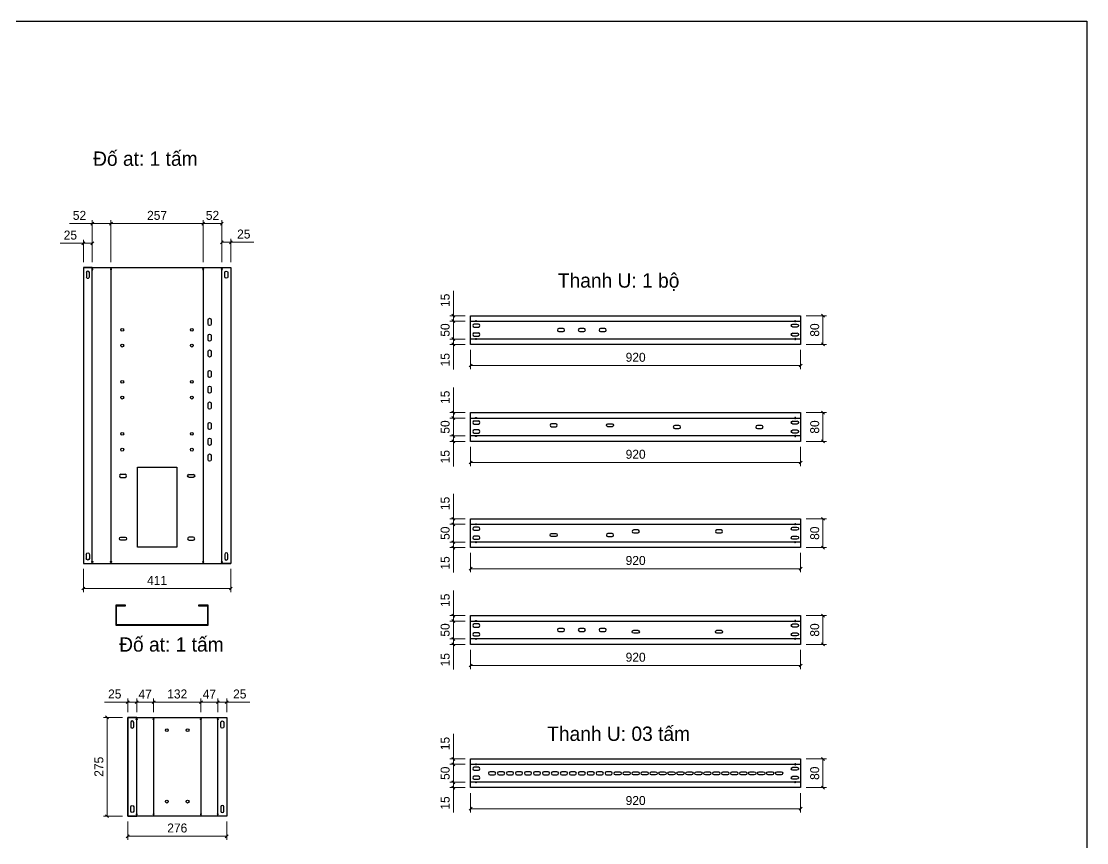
# Model space of a CAD drawing. Header units: millimetres. Extents: x 0 to 5940, y 0 to 4200.
# Drawn here: x 2970 to 5940, y 1912 to 4200 of the extents above; entities that cross this region are included whole.
import ezdxf
from ezdxf.enums import TextEntityAlignment as Align

# ---------------------------------------------------------------- set-up
doc = ezdxf.new("R2010")
doc.units = ezdxf.units.MM
doc.layers.add('CNC', color=7, linetype='Continuous')
doc.layers.add('DIM', color=253, linetype='Continuous')
doc.styles.add('Tahoma (Input Text)', font='tahoma.ttf')
doc.dimstyles.new('Dim-25', dxfattribs={"dimtxt": 25, "dimasz": 8, "dimexe": 10, "dimexo": 15, "dimgap": 10, "dimtad": 1, "dimdec": 0, "dimtxsty": 'Standard', "dimblk": 'OBLIQUE', "dimcen": 10, "dimclrd": 5, "dimclre": 5, "dimclrt": 3, "dimazin": 3, "dimtfac": 1, "dimtdec": 0, "dimtmove": 0, "dimatfit": 3, "dimldrblk": 'OBLIQUE', "dimlwd": 9, "dimlwe": 9})

# ---------------------------------------------------------------- blocks, each defined once
blk = doc.blocks.new('khungtenAsean2')
at = {"color": 7}
blk.add_lwpolyline([(0, 0), (2970, 0), (2970, -2100), (0, -2100)], close=True, dxfattribs=at)
at = {"color": 1, "style": 'Tahoma (Input Text)', "flags": 8}
for tag, p in [('#01', (137.1, -2021.3)), ('#03', (506.6, -2019.3)), ('#05', (1106.6, -2021.3)), ('#07', (1834.7, -2021.3)), ('#09', (2146.7, -2021.3)), ('#02', (98.5, -2081.3)), ('#04', (486.1, -2081.3)), ('#06', (1065.3, -2081.3)), ('#08', (1817.4, -2081.3)), ('#10', (2146.7, -2081.3))]:
    blk.add_attdef(tag, p, '', height=25, dxfattribs=at)
blk.add_attdef('#11', text='', height=25, dxfattribs=at).set_placement((2915, -2067.3), align=Align.CENTER)
blk = doc.blocks.new('*D23')
at = {"color": 0, "linetype": 'ByBlock', "lineweight": -2}
for p, q in [((4226.6, 3245), (4218.6, 3237)), ((5138.6, 3237), (5146.6, 3245))]:
    blk.add_line(p, q, dxfattribs=at)
at = {"layer": 'Defpoints', "color": 0, "transparency": 16777216}
for p in [(4222.6, 3299.9), (5142.6, 3299.9), (4222.6, 3241)]:
    blk.add_point(p, dxfattribs=at)
at = {"layer": 'DIM', "color": 5, "lineweight": 9, "transparency": 16777216}
for p, q in [((4222.6, 3284.9), (4222.6, 3231)), ((5142.6, 3284.9), (5142.6, 3231)), ((5142.6, 3241), (4222.6, 3241))]:
    blk.add_line(p, q, dxfattribs=at)
at = {"layer": 'DIM', "color": 3, "transparency": 16777216, "insert": (4682.6, 3263.8), "char_height": 25, "attachment_point": 5}
blk.add_mtext('920', dxfattribs=at)
blk = doc.blocks.new('_Oblique')
at = {"color": 0, "linetype": 'ByBlock', "lineweight": -2}
blk.add_line((-0.5, -0.5), (0.5, 0.5), dxfattribs=at)
blk = doc.blocks.new('*D24')
at = {"color": 0, "linetype": 'ByBlock', "lineweight": -2}
for p, q in [((5208.7, 3375.9), (5200.7, 3383.9)), ((5200.7, 3303.9), (5208.7, 3295.9))]:
    blk.add_line(p, q, dxfattribs=at)
at = {"layer": 'Defpoints', "color": 0, "transparency": 16777216}
for p in [(5142.6, 3379.9), (5142.6, 3299.9), (5204.7, 3299.9)]:
    blk.add_point(p, dxfattribs=at)
at = {"layer": 'DIM', "color": 5, "lineweight": 9, "transparency": 16777216}
for p, q in [((5157.6, 3379.9), (5214.7, 3379.9)), ((5204.7, 3379.9), (5204.7, 3299.9)), ((5157.6, 3299.9), (5214.7, 3299.9))]:
    blk.add_line(p, q, dxfattribs=at)
at = {"layer": 'DIM', "color": 3, "transparency": 16777216, "insert": (5181.9, 3339.9), "char_height": 25, "attachment_point": 5, "rotation": 90}
blk.add_mtext('80', dxfattribs=at)
blk = doc.blocks.new('*D25')
at = {"color": 0, "linetype": 'ByBlock', "lineweight": -2}
for p, q in [((4178.4, 3360.9), (4170.4, 3368.9)), ((4170.4, 3318.9), (4178.4, 3310.9))]:
    blk.add_line(p, q, dxfattribs=at)
at = {"layer": 'Defpoints', "color": 0, "transparency": 16777216}
for p in [(4222.6, 3364.9), (4174.4, 3314.9), (4222.6, 3314.9)]:
    blk.add_point(p, dxfattribs=at)
at = {"layer": 'DIM', "color": 5, "lineweight": 9, "transparency": 16777216}
for p, q in [((4207.6, 3364.9), (4164.4, 3364.9)), ((4174.4, 3364.9), (4174.4, 3314.9)), ((4207.6, 3314.9), (4164.4, 3314.9))]:
    blk.add_line(p, q, dxfattribs=at)
at = {"layer": 'DIM', "color": 3, "transparency": 16777216, "insert": (4151.6, 3339.9), "char_height": 25, "attachment_point": 5, "rotation": 90}
blk.add_mtext('50', dxfattribs=at)
blk = doc.blocks.new('*D26')
at = {"color": 0, "linetype": 'ByBlock', "lineweight": -2}
for p, q in [((4170.4, 3383.9), (4178.4, 3375.9)), ((4178.4, 3360.9), (4170.4, 3368.9))]:
    blk.add_line(p, q, dxfattribs=at)
at = {"layer": 'Defpoints', "color": 0, "transparency": 16777216}
for p in [(4174.4, 3379.9), (4222.6, 3379.9), (4222.6, 3364.9)]:
    blk.add_point(p, dxfattribs=at)
at = {"layer": 'DIM', "color": 5, "lineweight": 9, "transparency": 16777216}
for p, q in [((4174.4, 3379.9), (4174.4, 3449.5)), ((4207.6, 3379.9), (4164.4, 3379.9)), ((4207.6, 3364.9), (4164.4, 3364.9)), ((4174.4, 3364.9), (4174.4, 3379.9)), ((4174.4, 3364.9), (4174.4, 3356.9))]:
    blk.add_line(p, q, dxfattribs=at)
at = {"layer": 'DIM', "color": 3, "transparency": 16777216, "insert": (4151.6, 3422.7), "char_height": 25, "attachment_point": 5, "rotation": 90}
blk.add_mtext('15', dxfattribs=at)
blk = doc.blocks.new('*D27')
at = {"color": 0, "linetype": 'ByBlock', "lineweight": -2}
for p, q in [((4170.4, 3318.9), (4178.4, 3310.9)), ((4178.4, 3295.9), (4170.4, 3303.9))]:
    blk.add_line(p, q, dxfattribs=at)
at = {"layer": 'Defpoints', "color": 0, "transparency": 16777216}
for p in [(4174.4, 3299.9), (4222.6, 3314.9), (4222.6, 3299.9)]:
    blk.add_point(p, dxfattribs=at)
at = {"layer": 'DIM', "color": 5, "lineweight": 9, "transparency": 16777216}
for p, q in [((4207.6, 3314.9), (4164.4, 3314.9)), ((4207.6, 3299.9), (4164.4, 3299.9)), ((4174.4, 3314.9), (4174.4, 3322.9)), ((4174.4, 3314.9), (4174.4, 3299.9)), ((4174.4, 3299.9), (4174.4, 3230.2))]:
    blk.add_line(p, q, dxfattribs=at)
at = {"layer": 'DIM', "color": 3, "transparency": 16777216, "insert": (4151.6, 3257.1), "char_height": 25, "attachment_point": 5, "rotation": 90}
blk.add_mtext('15', dxfattribs=at)
blk = doc.blocks.new('ovan8.5x20')
at = {"layer": 'CNC', "color": 2, "lineweight": -3}
for p, q in [((5.7, 4.2), (-5.8, 4.2)), ((-5.8, -4.2), (5.7, -4.2))]:
    blk.add_line(p, q, dxfattribs=at)
for centre, start, end in [((-5.8, 0), 90, 270), ((5.7, 0), 270, 90)]:
    blk.add_arc(centre, 4.25, start, end, dxfattribs=at)
blk = doc.blocks.new('f3daunguoc')
at = {"layer": 'CNC', "color": 2, "lineweight": -3}
blk.add_circle((0, 0), 1.5, dxfattribs=at)
blk = doc.blocks.new('*D28')
at = {"color": 0, "linetype": 'ByBlock', "lineweight": -2}
for p, q in [((4226.6, 2974.8), (4218.6, 2966.8)), ((5138.6, 2966.8), (5146.6, 2974.8))]:
    blk.add_line(p, q, dxfattribs=at)
at = {"layer": 'Defpoints', "color": 0, "transparency": 16777216}
for p in [(4222.6, 3029.7), (5142.6, 3029.7), (4222.6, 2970.8)]:
    blk.add_point(p, dxfattribs=at)
at = {"layer": 'DIM', "color": 5, "lineweight": 9, "transparency": 16777216}
for p, q in [((4222.6, 3014.7), (4222.6, 2960.8)), ((5142.6, 3014.7), (5142.6, 2960.8)), ((5142.6, 2970.8), (4222.6, 2970.8))]:
    blk.add_line(p, q, dxfattribs=at)
at = {"layer": 'DIM', "color": 3, "transparency": 16777216, "insert": (4682.6, 2993.6), "char_height": 25, "attachment_point": 5}
blk.add_mtext('920', dxfattribs=at)
blk = doc.blocks.new('*D29')
at = {"color": 0, "linetype": 'ByBlock', "lineweight": -2}
for p, q in [((5208.7, 3105.7), (5200.7, 3113.7)), ((5200.7, 3033.7), (5208.7, 3025.7))]:
    blk.add_line(p, q, dxfattribs=at)
at = {"layer": 'Defpoints', "color": 0, "transparency": 16777216}
for p in [(5142.6, 3109.7), (5142.6, 3029.7), (5204.7, 3029.7)]:
    blk.add_point(p, dxfattribs=at)
at = {"layer": 'DIM', "color": 5, "lineweight": 9, "transparency": 16777216}
for p, q in [((5157.6, 3109.7), (5214.7, 3109.7)), ((5204.7, 3109.7), (5204.7, 3029.7)), ((5157.6, 3029.7), (5214.7, 3029.7))]:
    blk.add_line(p, q, dxfattribs=at)
at = {"layer": 'DIM', "color": 3, "transparency": 16777216, "insert": (5181.9, 3069.7), "char_height": 25, "attachment_point": 5, "rotation": 90}
blk.add_mtext('80', dxfattribs=at)
blk = doc.blocks.new('*D30')
at = {"color": 0, "linetype": 'ByBlock', "lineweight": -2}
for p, q in [((4178.4, 3090.7), (4170.4, 3098.7)), ((4170.4, 3048.7), (4178.4, 3040.7))]:
    blk.add_line(p, q, dxfattribs=at)
at = {"layer": 'Defpoints', "color": 0, "transparency": 16777216}
for p in [(4222.6, 3094.7), (4174.4, 3044.7), (4222.6, 3044.7)]:
    blk.add_point(p, dxfattribs=at)
at = {"layer": 'DIM', "color": 5, "lineweight": 9, "transparency": 16777216}
for p, q in [((4207.6, 3094.7), (4164.4, 3094.7)), ((4174.4, 3094.7), (4174.4, 3044.7)), ((4207.6, 3044.7), (4164.4, 3044.7))]:
    blk.add_line(p, q, dxfattribs=at)
at = {"layer": 'DIM', "color": 3, "transparency": 16777216, "insert": (4151.6, 3069.7), "char_height": 25, "attachment_point": 5, "rotation": 90}
blk.add_mtext('50', dxfattribs=at)
blk = doc.blocks.new('*D31')
at = {"color": 0, "linetype": 'ByBlock', "lineweight": -2}
for p, q in [((4170.4, 3113.7), (4178.4, 3105.7)), ((4178.4, 3090.7), (4170.4, 3098.7))]:
    blk.add_line(p, q, dxfattribs=at)
at = {"layer": 'Defpoints', "color": 0, "transparency": 16777216}
for p in [(4174.4, 3109.7), (4222.6, 3109.7), (4222.6, 3094.7)]:
    blk.add_point(p, dxfattribs=at)
at = {"layer": 'DIM', "color": 5, "lineweight": 9, "transparency": 16777216}
for p, q in [((4174.4, 3109.7), (4174.4, 3179.4)), ((4207.6, 3109.7), (4164.4, 3109.7)), ((4207.6, 3094.7), (4164.4, 3094.7)), ((4174.4, 3094.7), (4174.4, 3109.7)), ((4174.4, 3094.7), (4174.4, 3086.7))]:
    blk.add_line(p, q, dxfattribs=at)
at = {"layer": 'DIM', "color": 3, "transparency": 16777216, "insert": (4151.6, 3152.5), "char_height": 25, "attachment_point": 5, "rotation": 90}
blk.add_mtext('15', dxfattribs=at)
blk = doc.blocks.new('*D32')
at = {"color": 0, "linetype": 'ByBlock', "lineweight": -2}
for p, q in [((4170.4, 3048.7), (4178.4, 3040.7)), ((4178.4, 3025.7), (4170.4, 3033.7))]:
    blk.add_line(p, q, dxfattribs=at)
at = {"layer": 'Defpoints', "color": 0, "transparency": 16777216}
for p in [(4174.4, 3029.7), (4222.6, 3044.7), (4222.6, 3029.7)]:
    blk.add_point(p, dxfattribs=at)
at = {"layer": 'DIM', "color": 5, "lineweight": 9, "transparency": 16777216}
for p, q in [((4207.6, 3044.7), (4164.4, 3044.7)), ((4207.6, 3029.7), (4164.4, 3029.7)), ((4174.4, 3044.7), (4174.4, 3052.7)), ((4174.4, 3044.7), (4174.4, 3029.7)), ((4174.4, 3029.7), (4174.4, 2960.1))]:
    blk.add_line(p, q, dxfattribs=at)
at = {"layer": 'DIM', "color": 3, "transparency": 16777216, "insert": (4151.6, 2986.9), "char_height": 25, "attachment_point": 5, "rotation": 90}
blk.add_mtext('15', dxfattribs=at)
blk = doc.blocks.new('*D33')
at = {"color": 0, "linetype": 'ByBlock', "lineweight": -2}
for p, q in [((4226.6, 2679), (4218.6, 2671)), ((5138.6, 2671), (5146.6, 2679))]:
    blk.add_line(p, q, dxfattribs=at)
at = {"layer": 'Defpoints', "color": 0, "transparency": 16777216}
for p in [(4222.6, 2733.8), (5142.6, 2733.8), (4222.6, 2675)]:
    blk.add_point(p, dxfattribs=at)
at = {"layer": 'DIM', "color": 5, "lineweight": 9, "transparency": 16777216}
for p, q in [((4222.6, 2718.8), (4222.6, 2665)), ((5142.6, 2718.8), (5142.6, 2665)), ((5142.6, 2675), (4222.6, 2675))]:
    blk.add_line(p, q, dxfattribs=at)
at = {"layer": 'DIM', "color": 3, "transparency": 16777216, "insert": (4682.6, 2697.7), "char_height": 25, "attachment_point": 5}
blk.add_mtext('920', dxfattribs=at)
blk = doc.blocks.new('*D34')
at = {"color": 0, "linetype": 'ByBlock', "lineweight": -2}
for p, q in [((5208.7, 2809.8), (5200.7, 2817.8)), ((5200.7, 2737.8), (5208.7, 2729.8))]:
    blk.add_line(p, q, dxfattribs=at)
at = {"layer": 'Defpoints', "color": 0, "transparency": 16777216}
for p in [(5142.6, 2813.8), (5142.6, 2733.8), (5204.7, 2733.8)]:
    blk.add_point(p, dxfattribs=at)
at = {"layer": 'DIM', "color": 5, "lineweight": 9, "transparency": 16777216}
for p, q in [((5157.6, 2813.8), (5214.7, 2813.8)), ((5204.7, 2813.8), (5204.7, 2733.8)), ((5157.6, 2733.8), (5214.7, 2733.8))]:
    blk.add_line(p, q, dxfattribs=at)
at = {"layer": 'DIM', "color": 3, "transparency": 16777216, "insert": (5181.9, 2773.8), "char_height": 25, "attachment_point": 5, "rotation": 90}
blk.add_mtext('80', dxfattribs=at)
blk = doc.blocks.new('*D35')
at = {"color": 0, "linetype": 'ByBlock', "lineweight": -2}
for p, q in [((4178.4, 2794.8), (4170.4, 2802.8)), ((4170.4, 2752.8), (4178.4, 2744.8))]:
    blk.add_line(p, q, dxfattribs=at)
at = {"layer": 'Defpoints', "color": 0, "transparency": 16777216}
for p in [(4222.6, 2798.8), (4174.4, 2748.8), (4222.6, 2748.8)]:
    blk.add_point(p, dxfattribs=at)
at = {"layer": 'DIM', "color": 5, "lineweight": 9, "transparency": 16777216}
for p, q in [((4207.6, 2798.8), (4164.4, 2798.8)), ((4174.4, 2798.8), (4174.4, 2748.8)), ((4207.6, 2748.8), (4164.4, 2748.8))]:
    blk.add_line(p, q, dxfattribs=at)
at = {"layer": 'DIM', "color": 3, "transparency": 16777216, "insert": (4151.6, 2773.8), "char_height": 25, "attachment_point": 5, "rotation": 90}
blk.add_mtext('50', dxfattribs=at)
blk = doc.blocks.new('*D36')
at = {"color": 0, "linetype": 'ByBlock', "lineweight": -2}
for p, q in [((4170.4, 2817.8), (4178.4, 2809.8)), ((4178.4, 2794.8), (4170.4, 2802.8))]:
    blk.add_line(p, q, dxfattribs=at)
at = {"layer": 'Defpoints', "color": 0, "transparency": 16777216}
for p in [(4174.4, 2813.8), (4222.6, 2813.8), (4222.6, 2798.8)]:
    blk.add_point(p, dxfattribs=at)
at = {"layer": 'DIM', "color": 5, "lineweight": 9, "transparency": 16777216}
for p, q in [((4174.4, 2813.8), (4174.4, 2883.5)), ((4207.6, 2813.8), (4164.4, 2813.8)), ((4207.6, 2798.8), (4164.4, 2798.8)), ((4174.4, 2798.8), (4174.4, 2813.8)), ((4174.4, 2798.8), (4174.4, 2790.8))]:
    blk.add_line(p, q, dxfattribs=at)
at = {"layer": 'DIM', "color": 3, "transparency": 16777216, "insert": (4151.6, 2856.7), "char_height": 25, "attachment_point": 5, "rotation": 90}
blk.add_mtext('15', dxfattribs=at)
blk = doc.blocks.new('*D37')
at = {"color": 0, "linetype": 'ByBlock', "lineweight": -2}
for p, q in [((4170.4, 2752.8), (4178.4, 2744.8)), ((4178.4, 2729.8), (4170.4, 2737.8))]:
    blk.add_line(p, q, dxfattribs=at)
at = {"layer": 'Defpoints', "color": 0, "transparency": 16777216}
for p in [(4174.4, 2733.8), (4222.6, 2748.8), (4222.6, 2733.8)]:
    blk.add_point(p, dxfattribs=at)
at = {"layer": 'DIM', "color": 5, "lineweight": 9, "transparency": 16777216}
for p, q in [((4207.6, 2748.8), (4164.4, 2748.8)), ((4207.6, 2733.8), (4164.4, 2733.8)), ((4174.4, 2748.8), (4174.4, 2756.8)), ((4174.4, 2748.8), (4174.4, 2733.8)), ((4174.4, 2733.8), (4174.4, 2664.2))]:
    blk.add_line(p, q, dxfattribs=at)
at = {"layer": 'DIM', "color": 3, "transparency": 16777216, "insert": (4151.6, 2691), "char_height": 25, "attachment_point": 5, "rotation": 90}
blk.add_mtext('15', dxfattribs=at)
blk = doc.blocks.new('*D38')
at = {"color": 0, "linetype": 'ByBlock', "lineweight": -2}
for p, q in [((4226.6, 2010.1), (4218.6, 2002.1)), ((5138.6, 2002.1), (5146.6, 2010.1))]:
    blk.add_line(p, q, dxfattribs=at)
at = {"layer": 'Defpoints', "color": 0, "transparency": 16777216}
for p in [(4222.6, 2065), (5142.6, 2065), (4222.6, 2006.1)]:
    blk.add_point(p, dxfattribs=at)
at = {"layer": 'DIM', "color": 5, "lineweight": 9, "transparency": 16777216}
for p, q in [((4222.6, 2050), (4222.6, 1996.1)), ((5142.6, 2050), (5142.6, 1996.1)), ((5142.6, 2006.1), (4222.6, 2006.1))]:
    blk.add_line(p, q, dxfattribs=at)
at = {"layer": 'DIM', "color": 3, "transparency": 16777216, "insert": (4682.6, 2028.9), "char_height": 25, "attachment_point": 5}
blk.add_mtext('920', dxfattribs=at)
blk = doc.blocks.new('*D39')
at = {"color": 0, "linetype": 'ByBlock', "lineweight": -2}
for p, q in [((5208.7, 2141), (5200.7, 2149)), ((5200.7, 2069), (5208.7, 2061))]:
    blk.add_line(p, q, dxfattribs=at)
at = {"layer": 'Defpoints', "color": 0, "transparency": 16777216}
for p in [(5142.6, 2145), (5142.6, 2065), (5204.7, 2065)]:
    blk.add_point(p, dxfattribs=at)
at = {"layer": 'DIM', "color": 5, "lineweight": 9, "transparency": 16777216}
for p, q in [((5157.6, 2145), (5214.7, 2145)), ((5204.7, 2145), (5204.7, 2065)), ((5157.6, 2065), (5214.7, 2065))]:
    blk.add_line(p, q, dxfattribs=at)
at = {"layer": 'DIM', "color": 3, "transparency": 16777216, "insert": (5181.9, 2105), "char_height": 25, "attachment_point": 5, "rotation": 90}
blk.add_mtext('80', dxfattribs=at)
blk = doc.blocks.new('*D40')
at = {"color": 0, "linetype": 'ByBlock', "lineweight": -2}
for p, q in [((4178.4, 2126), (4170.4, 2134)), ((4170.4, 2084), (4178.4, 2076))]:
    blk.add_line(p, q, dxfattribs=at)
at = {"layer": 'Defpoints', "color": 0, "transparency": 16777216}
for p in [(4222.6, 2130), (4174.4, 2080), (4222.6, 2080)]:
    blk.add_point(p, dxfattribs=at)
at = {"layer": 'DIM', "color": 5, "lineweight": 9, "transparency": 16777216}
for p, q in [((4207.6, 2130), (4164.4, 2130)), ((4174.4, 2130), (4174.4, 2080)), ((4207.6, 2080), (4164.4, 2080))]:
    blk.add_line(p, q, dxfattribs=at)
at = {"layer": 'DIM', "color": 3, "transparency": 16777216, "insert": (4151.6, 2105), "char_height": 25, "attachment_point": 5, "rotation": 90}
blk.add_mtext('50', dxfattribs=at)
blk = doc.blocks.new('*D41')
at = {"color": 0, "linetype": 'ByBlock', "lineweight": -2}
for p, q in [((4170.4, 2149), (4178.4, 2141)), ((4178.4, 2126), (4170.4, 2134))]:
    blk.add_line(p, q, dxfattribs=at)
at = {"layer": 'Defpoints', "color": 0, "transparency": 16777216}
for p in [(4174.4, 2145), (4222.6, 2145), (4222.6, 2130)]:
    blk.add_point(p, dxfattribs=at)
at = {"layer": 'DIM', "color": 5, "lineweight": 9, "transparency": 16777216}
for p, q in [((4174.4, 2145), (4174.4, 2214.6)), ((4207.6, 2145), (4164.4, 2145)), ((4174.4, 2130), (4174.4, 2145)), ((4207.6, 2130), (4164.4, 2130)), ((4174.4, 2130), (4174.4, 2122))]:
    blk.add_line(p, q, dxfattribs=at)
at = {"layer": 'DIM', "color": 3, "transparency": 16777216, "insert": (4151.6, 2187.8), "char_height": 25, "attachment_point": 5, "rotation": 90}
blk.add_mtext('15', dxfattribs=at)
blk = doc.blocks.new('*D42')
at = {"color": 0, "linetype": 'ByBlock', "lineweight": -2}
for p, q in [((4170.4, 2084), (4178.4, 2076)), ((4178.4, 2061), (4170.4, 2069))]:
    blk.add_line(p, q, dxfattribs=at)
at = {"layer": 'Defpoints', "color": 0, "transparency": 16777216}
for p in [(4222.6, 2080), (4174.4, 2065), (4222.6, 2065)]:
    blk.add_point(p, dxfattribs=at)
at = {"layer": 'DIM', "color": 5, "lineweight": 9, "transparency": 16777216}
for p, q in [((4207.6, 2080), (4164.4, 2080)), ((4174.4, 2080), (4174.4, 2088)), ((4174.4, 2080), (4174.4, 2065)), ((4207.6, 2065), (4164.4, 2065)), ((4174.4, 2065), (4174.4, 1995.4))]:
    blk.add_line(p, q, dxfattribs=at)
at = {"layer": 'DIM', "color": 3, "transparency": 16777216, "insert": (4151.6, 2022.2), "char_height": 25, "attachment_point": 5, "rotation": 90}
blk.add_mtext('15', dxfattribs=at)
blk = doc.blocks.new('*D48')
at = {"color": 0, "linetype": 'ByBlock', "lineweight": -2}
for p, q in [((4226.6, 2409.3), (4218.6, 2401.3)), ((5138.6, 2401.3), (5146.6, 2409.3))]:
    blk.add_line(p, q, dxfattribs=at)
at = {"layer": 'Defpoints', "color": 0, "transparency": 16777216}
for p in [(4222.6, 2464.2), (5142.6, 2464.2), (4222.6, 2405.3)]:
    blk.add_point(p, dxfattribs=at)
at = {"layer": 'DIM', "color": 5, "lineweight": 9, "transparency": 16777216}
for p, q in [((4222.6, 2449.2), (4222.6, 2395.3)), ((5142.6, 2449.2), (5142.6, 2395.3)), ((5142.6, 2405.3), (4222.6, 2405.3))]:
    blk.add_line(p, q, dxfattribs=at)
at = {"layer": 'DIM', "color": 3, "transparency": 16777216, "insert": (4682.6, 2428.1), "char_height": 25, "attachment_point": 5}
blk.add_mtext('920', dxfattribs=at)
blk = doc.blocks.new('*D49')
at = {"color": 0, "linetype": 'ByBlock', "lineweight": -2}
for p, q in [((5208.7, 2540.2), (5200.7, 2548.2)), ((5200.7, 2468.2), (5208.7, 2460.2))]:
    blk.add_line(p, q, dxfattribs=at)
at = {"layer": 'Defpoints', "color": 0, "transparency": 16777216}
for p in [(5142.6, 2544.2), (5142.6, 2464.2), (5204.7, 2464.2)]:
    blk.add_point(p, dxfattribs=at)
at = {"layer": 'DIM', "color": 5, "lineweight": 9, "transparency": 16777216}
for p, q in [((5157.6, 2544.2), (5214.7, 2544.2)), ((5204.7, 2544.2), (5204.7, 2464.2)), ((5157.6, 2464.2), (5214.7, 2464.2))]:
    blk.add_line(p, q, dxfattribs=at)
at = {"layer": 'DIM', "color": 3, "transparency": 16777216, "insert": (5181.9, 2504.2), "char_height": 25, "attachment_point": 5, "rotation": 90}
blk.add_mtext('80', dxfattribs=at)
blk = doc.blocks.new('*D50')
at = {"color": 0, "linetype": 'ByBlock', "lineweight": -2}
for p, q in [((4178.4, 2525.2), (4170.4, 2533.2)), ((4170.4, 2483.2), (4178.4, 2475.2))]:
    blk.add_line(p, q, dxfattribs=at)
at = {"layer": 'Defpoints', "color": 0, "transparency": 16777216}
for p in [(4222.6, 2529.2), (4174.4, 2479.2), (4222.6, 2479.2)]:
    blk.add_point(p, dxfattribs=at)
at = {"layer": 'DIM', "color": 5, "lineweight": 9, "transparency": 16777216}
for p, q in [((4207.6, 2529.2), (4164.4, 2529.2)), ((4174.4, 2529.2), (4174.4, 2479.2)), ((4207.6, 2479.2), (4164.4, 2479.2))]:
    blk.add_line(p, q, dxfattribs=at)
at = {"layer": 'DIM', "color": 3, "transparency": 16777216, "insert": (4151.6, 2504.2), "char_height": 25, "attachment_point": 5, "rotation": 90}
blk.add_mtext('50', dxfattribs=at)
blk = doc.blocks.new('*D51')
at = {"color": 0, "linetype": 'ByBlock', "lineweight": -2}
for p, q in [((4170.4, 2548.2), (4178.4, 2540.2)), ((4178.4, 2525.2), (4170.4, 2533.2))]:
    blk.add_line(p, q, dxfattribs=at)
at = {"layer": 'Defpoints', "color": 0, "transparency": 16777216}
for p in [(4174.4, 2544.2), (4222.6, 2544.2), (4222.6, 2529.2)]:
    blk.add_point(p, dxfattribs=at)
at = {"layer": 'DIM', "color": 5, "lineweight": 9, "transparency": 16777216}
for p, q in [((4174.4, 2544.2), (4174.4, 2613.8)), ((4207.6, 2544.2), (4164.4, 2544.2)), ((4207.6, 2529.2), (4164.4, 2529.2)), ((4174.4, 2529.2), (4174.4, 2544.2)), ((4174.4, 2529.2), (4174.4, 2521.2))]:
    blk.add_line(p, q, dxfattribs=at)
at = {"layer": 'DIM', "color": 3, "transparency": 16777216, "insert": (4151.6, 2587), "char_height": 25, "attachment_point": 5, "rotation": 90}
blk.add_mtext('15', dxfattribs=at)
blk = doc.blocks.new('*D52')
at = {"color": 0, "linetype": 'ByBlock', "lineweight": -2}
for p, q in [((4170.4, 2483.2), (4178.4, 2475.2)), ((4178.4, 2460.2), (4170.4, 2468.2))]:
    blk.add_line(p, q, dxfattribs=at)
at = {"layer": 'Defpoints', "color": 0, "transparency": 16777216}
for p in [(4222.6, 2479.2), (4174.4, 2464.2), (4222.6, 2464.2)]:
    blk.add_point(p, dxfattribs=at)
at = {"layer": 'DIM', "color": 5, "lineweight": 9, "transparency": 16777216}
for p, q in [((4207.6, 2479.2), (4164.4, 2479.2)), ((4174.4, 2479.2), (4174.4, 2487.2)), ((4174.4, 2479.2), (4174.4, 2464.2)), ((4207.6, 2464.2), (4164.4, 2464.2)), ((4174.4, 2464.2), (4174.4, 2394.5))]:
    blk.add_line(p, q, dxfattribs=at)
at = {"layer": 'DIM', "color": 3, "transparency": 16777216, "insert": (4151.6, 2421.4), "char_height": 25, "attachment_point": 5, "rotation": 90}
blk.add_mtext('15', dxfattribs=at)
blk = doc.blocks.new('*D53')
at = {"color": 0, "linetype": 'ByBlock', "lineweight": -2}
for p, q in [((3533, 3588.3), (3525, 3580.3)), ((3550, 3580.3), (3558, 3588.3))]:
    blk.add_line(p, q, dxfattribs=at)
at = {"layer": 'Defpoints', "color": 0, "transparency": 16777216}
for p in [(3554, 3584.3), (3529, 3514.1), (3554, 3514.1)]:
    blk.add_point(p, dxfattribs=at)
at = {"layer": 'DIM', "color": 5, "lineweight": 9, "transparency": 16777216}
for p, q in [((3529, 3529.1), (3529, 3594.3)), ((3554, 3529.1), (3554, 3594.3)), ((3529, 3584.3), (3554, 3584.3)), ((3554, 3584.3), (3618.4, 3584.3))]:
    blk.add_line(p, q, dxfattribs=at)
at = {"layer": 'DIM', "color": 3, "transparency": 16777216, "insert": (3590.2, 3607.1), "char_height": 25, "attachment_point": 5}
blk.add_mtext('25', dxfattribs=at)
blk = doc.blocks.new('*D54')
at = {"color": 0, "linetype": 'ByBlock', "lineweight": -2}
for p, q in [((3481, 3640.4), (3473, 3632.4)), ((3525, 3632.4), (3533, 3640.4))]:
    blk.add_line(p, q, dxfattribs=at)
at = {"layer": 'Defpoints', "color": 0, "transparency": 16777216}
for p in [(3477, 3636.4), (3477, 3514.1), (3529, 3514.1)]:
    blk.add_point(p, dxfattribs=at)
at = {"layer": 'DIM', "color": 5, "lineweight": 9, "transparency": 16777216}
for p, q in [((3477, 3529.1), (3477, 3646.4)), ((3529, 3636.4), (3477, 3636.4)), ((3529, 3529.1), (3529, 3646.4))]:
    blk.add_line(p, q, dxfattribs=at)
at = {"layer": 'DIM', "color": 3, "transparency": 16777216, "insert": (3503, 3659.2), "char_height": 25, "attachment_point": 5}
blk.add_mtext('52', dxfattribs=at)
blk = doc.blocks.new('*D55')
at = {"color": 0, "linetype": 'ByBlock', "lineweight": -2}
for p, q in [((3224, 3640.4), (3216, 3632.4)), ((3473, 3632.4), (3481, 3640.4))]:
    blk.add_line(p, q, dxfattribs=at)
at = {"layer": 'Defpoints', "color": 0, "transparency": 16777216}
for p in [(3220, 3636.4), (3220, 3514.1), (3477, 3514.1)]:
    blk.add_point(p, dxfattribs=at)
at = {"layer": 'DIM', "color": 5, "lineweight": 9, "transparency": 16777216}
for p, q in [((3220, 3529.1), (3220, 3646.4)), ((3477, 3636.4), (3220, 3636.4)), ((3477, 3529.1), (3477, 3646.4))]:
    blk.add_line(p, q, dxfattribs=at)
at = {"layer": 'DIM', "color": 3, "transparency": 16777216, "insert": (3348.5, 3659.2), "char_height": 25, "attachment_point": 5}
blk.add_mtext('257', dxfattribs=at)
blk = doc.blocks.new('*D56')
at = {"color": 0, "linetype": 'ByBlock', "lineweight": -2}
for p, q in [((3521.7, 2306.9), (3513.7, 2298.9)), ((3538.7, 2298.9), (3546.7, 2306.9))]:
    blk.add_line(p, q, dxfattribs=at)
at = {"layer": 'Defpoints', "color": 0, "transparency": 16777216}
for p in [(3542.7, 2302.9), (3517.7, 2260.6), (3542.7, 2260.6)]:
    blk.add_point(p, dxfattribs=at)
at = {"layer": 'DIM', "color": 5, "lineweight": 9, "transparency": 16777216}
for p, q in [((3517.7, 2275.6), (3517.7, 2312.9)), ((3517.7, 2302.9), (3542.7, 2302.9)), ((3542.7, 2275.6), (3542.7, 2312.9)), ((3542.7, 2302.9), (3607.2, 2302.9))]:
    blk.add_line(p, q, dxfattribs=at)
at = {"layer": 'DIM', "color": 3, "transparency": 16777216, "insert": (3579, 2325.7), "char_height": 25, "attachment_point": 5}
blk.add_mtext('25', dxfattribs=at)
blk = doc.blocks.new('*D57')
at = {"color": 0, "linetype": 'ByBlock', "lineweight": -2}
for p, q in [((3474.7, 2306.9), (3466.7, 2298.9)), ((3513.7, 2298.9), (3521.7, 2306.9))]:
    blk.add_line(p, q, dxfattribs=at)
at = {"layer": 'Defpoints', "color": 0, "transparency": 16777216}
for p in [(3470.7, 2302.9), (3470.7, 2260.6), (3517.7, 2260.6)]:
    blk.add_point(p, dxfattribs=at)
at = {"layer": 'DIM', "color": 5, "lineweight": 9, "transparency": 16777216}
for p, q in [((3470.7, 2275.6), (3470.7, 2312.9)), ((3517.7, 2302.9), (3470.7, 2302.9)), ((3517.7, 2275.6), (3517.7, 2312.9))]:
    blk.add_line(p, q, dxfattribs=at)
at = {"layer": 'DIM', "color": 3, "transparency": 16777216, "insert": (3494.2, 2325.4), "char_height": 25, "attachment_point": 5}
blk.add_mtext('47', dxfattribs=at)
blk = doc.blocks.new('*D58')
at = {"color": 0, "linetype": 'ByBlock', "lineweight": -2}
for p, q in [((3342.7, 2306.9), (3334.7, 2298.9)), ((3466.7, 2298.9), (3474.7, 2306.9))]:
    blk.add_line(p, q, dxfattribs=at)
at = {"layer": 'Defpoints', "color": 0, "transparency": 16777216}
for p in [(3338.7, 2302.9), (3338.7, 2260.6), (3470.7, 2260.6)]:
    blk.add_point(p, dxfattribs=at)
at = {"layer": 'DIM', "color": 5, "lineweight": 9, "transparency": 16777216}
for p, q in [((3338.7, 2275.6), (3338.7, 2312.9)), ((3470.7, 2302.9), (3338.7, 2302.9)), ((3470.7, 2275.6), (3470.7, 2312.9))]:
    blk.add_line(p, q, dxfattribs=at)
at = {"layer": 'DIM', "color": 3, "transparency": 16777216, "insert": (3404.7, 2325.7), "char_height": 25, "attachment_point": 5}
blk.add_mtext('132', dxfattribs=at)
blk = doc.blocks.new('*D59')
at = {"color": 0, "linetype": 'ByBlock', "lineweight": -2}
for p, q in [((3295.7, 2306.9), (3287.7, 2298.9)), ((3334.7, 2298.9), (3342.7, 2306.9))]:
    blk.add_line(p, q, dxfattribs=at)
at = {"layer": 'Defpoints', "color": 0, "transparency": 16777216}
for p in [(3291.7, 2302.9), (3291.7, 2260.6), (3338.7, 2260.6)]:
    blk.add_point(p, dxfattribs=at)
at = {"layer": 'DIM', "color": 5, "lineweight": 9, "transparency": 16777216}
for p, q in [((3291.7, 2275.6), (3291.7, 2312.9)), ((3338.7, 2302.9), (3291.7, 2302.9)), ((3338.7, 2275.6), (3338.7, 2312.9))]:
    blk.add_line(p, q, dxfattribs=at)
at = {"layer": 'DIM', "color": 3, "transparency": 16777216, "insert": (3315.2, 2325.4), "char_height": 25, "attachment_point": 5}
blk.add_mtext('47', dxfattribs=at)
blk = doc.blocks.new('*D60')
at = {"color": 0, "linetype": 'ByBlock', "lineweight": -2}
for p, q in [((3270.7, 2306.9), (3262.7, 2298.9)), ((3287.7, 2298.9), (3295.7, 2306.9))]:
    blk.add_line(p, q, dxfattribs=at)
at = {"layer": 'Defpoints', "color": 0, "transparency": 16777216}
for p in [(3266.7, 2302.9), (3266.7, 2260.6), (3291.7, 2260.6)]:
    blk.add_point(p, dxfattribs=at)
at = {"layer": 'DIM', "color": 5, "lineweight": 9, "transparency": 16777216}
for p, q in [((3266.7, 2302.9), (3202.3, 2302.9)), ((3266.7, 2275.6), (3266.7, 2312.9)), ((3291.7, 2302.9), (3266.7, 2302.9)), ((3291.7, 2275.6), (3291.7, 2312.9))]:
    blk.add_line(p, q, dxfattribs=at)
at = {"layer": 'DIM', "color": 3, "transparency": 16777216, "insert": (3230.5, 2325.7), "char_height": 25, "attachment_point": 5}
blk.add_mtext('25', dxfattribs=at)
blk = doc.blocks.new('*D61')
at = {"color": 0, "linetype": 'ByBlock', "lineweight": -2}
for p, q in [((3213.1, 2256.6), (3205.1, 2264.6)), ((3205.1, 1989.6), (3213.1, 1981.6))]:
    blk.add_line(p, q, dxfattribs=at)
at = {"layer": 'Defpoints', "color": 0, "transparency": 16777216}
for p in [(3266.7, 2260.6), (3209.1, 1985.6), (3266.7, 1985.6)]:
    blk.add_point(p, dxfattribs=at)
at = {"layer": 'DIM', "color": 5, "lineweight": 9, "transparency": 16777216}
for p, q in [((3251.7, 2260.6), (3199.1, 2260.6)), ((3209.1, 2260.6), (3209.1, 1985.6)), ((3251.7, 1985.6), (3199.1, 1985.6))]:
    blk.add_line(p, q, dxfattribs=at)
at = {"layer": 'DIM', "color": 3, "transparency": 16777216, "insert": (3186.3, 2123.1), "char_height": 25, "attachment_point": 5, "rotation": 90}
blk.add_mtext('275', dxfattribs=at)
blk = doc.blocks.new('*D62')
at = {"color": 0, "linetype": 'ByBlock', "lineweight": -2}
for p, q in [((3270.7, 1933.5), (3262.7, 1925.5)), ((3538.7, 1925.5), (3546.7, 1933.5))]:
    blk.add_line(p, q, dxfattribs=at)
at = {"layer": 'Defpoints', "color": 0, "transparency": 16777216}
for p in [(3266.7, 1985.6), (3542.7, 1985.6), (3542.7, 1929.5)]:
    blk.add_point(p, dxfattribs=at)
at = {"layer": 'DIM', "color": 5, "lineweight": 9, "transparency": 16777216}
for p, q in [((3266.7, 1970.6), (3266.7, 1919.5)), ((3542.7, 1970.6), (3542.7, 1919.5)), ((3266.7, 1929.5), (3542.7, 1929.5))]:
    blk.add_line(p, q, dxfattribs=at)
at = {"layer": 'DIM', "color": 3, "transparency": 16777216, "insert": (3404.7, 1952.3), "char_height": 25, "attachment_point": 5}
blk.add_mtext('276', dxfattribs=at)
blk = doc.blocks.new('*D70')
at = {"color": 0, "linetype": 'ByBlock', "lineweight": -2}
for p, q in [((3172, 3640.4), (3164, 3632.4)), ((3216, 3632.4), (3224, 3640.4))]:
    blk.add_line(p, q, dxfattribs=at)
at = {"layer": 'Defpoints', "color": 0, "transparency": 16777216}
for p in [(3168, 3636.4), (3168, 3514.1), (3220, 3514.1)]:
    blk.add_point(p, dxfattribs=at)
at = {"layer": 'DIM', "color": 5, "lineweight": 9, "transparency": 16777216}
for p, q in [((3168, 3636.4), (3104.4, 3636.4)), ((3168, 3529.1), (3168, 3646.4)), ((3220, 3636.4), (3168, 3636.4)), ((3220, 3529.1), (3220, 3646.4))]:
    blk.add_line(p, q, dxfattribs=at)
at = {"layer": 'DIM', "color": 3, "transparency": 16777216, "insert": (3132.2, 3659.2), "char_height": 25, "attachment_point": 5}
blk.add_mtext('52', dxfattribs=at)
blk = doc.blocks.new('*D71')
at = {"color": 0, "linetype": 'ByBlock', "lineweight": -2}
for p, q in [((3147, 3585.5), (3139, 3577.5)), ((3164, 3577.5), (3172, 3585.5))]:
    blk.add_line(p, q, dxfattribs=at)
at = {"layer": 'Defpoints', "color": 0, "transparency": 16777216}
for p in [(3143, 3581.5), (3143, 3514.1), (3168, 3514.1)]:
    blk.add_point(p, dxfattribs=at)
at = {"layer": 'DIM', "color": 5, "lineweight": 9, "transparency": 16777216}
for p, q in [((3143, 3581.5), (3078.6, 3581.5)), ((3143, 3529.1), (3143, 3591.5)), ((3168, 3581.5), (3143, 3581.5)), ((3168, 3529.1), (3168, 3591.5))]:
    blk.add_line(p, q, dxfattribs=at)
at = {"layer": 'DIM', "color": 3, "transparency": 16777216, "insert": (3106.8, 3604.3), "char_height": 25, "attachment_point": 5}
blk.add_mtext('25', dxfattribs=at)
blk = doc.blocks.new('*D72')
at = {"color": 0, "linetype": 'ByBlock', "lineweight": -2}
for p, q in [((3147, 2623.9), (3139, 2615.9)), ((3550, 2615.9), (3558, 2623.9))]:
    blk.add_line(p, q, dxfattribs=at)
at = {"layer": 'Defpoints', "color": 0, "transparency": 16777216}
for p in [(3143, 2689.1), (3554, 2689.1), (3554, 2619.9)]:
    blk.add_point(p, dxfattribs=at)
at = {"layer": 'DIM', "color": 5, "lineweight": 9, "transparency": 16777216}
for p, q in [((3143, 2674.1), (3143, 2609.9)), ((3554, 2674.1), (3554, 2609.9)), ((3143, 2619.9), (3554, 2619.9))]:
    blk.add_line(p, q, dxfattribs=at)
at = {"layer": 'DIM', "color": 3, "transparency": 16777216, "insert": (3348.5, 2642.4), "char_height": 25, "attachment_point": 5}
blk.add_mtext('411', dxfattribs=at)

msp = doc.modelspace()

# ---------------------------------------------------------------- linework, layer by layer
for p, q in [((3143, 3514.1), (3554, 3514.1)), ((3220, 3514.1), (3220, 2689.1)), ((3477, 3514.1), (3477, 2689.1)), ((3143, 2689.1), (3554, 2689.1)), ((3338.7, 2260.6), (3338.7, 1985.6)), ((3470.7, 2260.6), (3470.7, 1985.6))]:
    msp.add_line(p, q)
at = {"color": 7}
for p, q in [((4222.6, 3379.9), (5142.6, 3379.9)), ((4222.6, 3299.9), (4222.6, 3379.9)), ((4222.6, 3364.9), (5142.6, 3364.9)), ((5142.6, 3379.9), (5142.6, 3299.9)), ((5142.6, 3314.9), (4222.6, 3314.9)), ((5142.6, 3299.9), (4222.6, 3299.9)), ((4222.6, 3109.7), (5142.6, 3109.7)), ((4222.6, 3029.7), (4222.6, 3109.7)), ((4222.6, 3094.7), (5142.6, 3094.7)), ((5142.6, 3109.7), (5142.6, 3029.7)), ((5142.6, 3044.7), (4222.6, 3044.7)), ((5142.6, 3029.7), (4222.6, 3029.7)), ((4222.6, 2813.8), (5142.6, 2813.8)), ((4222.6, 2733.8), (4222.6, 2813.8)), ((4222.6, 2798.8), (5142.6, 2798.8)), ((5142.6, 2813.8), (5142.6, 2733.8)), ((5142.6, 2748.8), (4222.6, 2748.8)), ((5142.6, 2733.8), (4222.6, 2733.8)), ((4222.6, 2544.2), (5142.6, 2544.2)), ((4222.6, 2464.2), (4222.6, 2544.2)), ((4222.6, 2529.2), (5142.6, 2529.2)), ((5142.6, 2544.2), (5142.6, 2464.2)), ((5142.6, 2479.2), (4222.6, 2479.2)), ((5142.6, 2464.2), (4222.6, 2464.2)), ((4222.6, 2145), (5142.6, 2145)), ((4222.6, 2065), (4222.6, 2145)), ((5142.6, 2145), (5142.6, 2065)), ((4222.6, 2130), (5142.6, 2130)), ((5142.6, 2080), (4222.6, 2080)), ((5142.6, 2065), (4222.6, 2065))]:
    msp.add_line(p, q, dxfattribs=at)
for points in [[(3168, 3514.1), (3143, 3514.1), (3143, 2689.1), (3168, 2689.1)], [(3529, 3514.1), (3554, 3514.1), (3554, 2689.1), (3529, 2689.1)], [(3291.7, 2260.6), (3266.7, 2260.6), (3266.7, 1985.6), (3291.7, 1985.6)], [(3266.7, 2260.6), (3542.7, 2260.6), (3542.7, 1985.6), (3266.7, 1985.6)], [(3517.7, 2260.6), (3542.7, 2260.6), (3542.7, 1985.6), (3517.7, 1985.6)]]:
    msp.add_lwpolyline(points, close=True)
at = {"color": 2}
msp.add_lwpolyline([(3293.5, 2957.6), (3403.5, 2957.6), (3403.5, 2735.1), (3293.5, 2735.1)], close=True, dxfattribs=at)
at = {"color": 8}
msp.add_lwpolyline([(3260.1, 2573.2), (3233.6, 2573.2), (3233.6, 2517.2), (3490.6, 2517.2), (3490.6, 2573.2), (3464.1, 2573.2), (3464.1, 2571.7), (3489.1, 2571.7), (3489.1, 2518.7), (3235.1, 2518.7), (3235.1, 2571.7), (3260.1, 2571.7)], close=True, dxfattribs=at)
at = {"color": 2}
for centre in [(3251.5, 3340.6), (3445.5, 3340.6), (3251.5, 3296.6), (3445.5, 3296.6), (3251.5, 3195.6), (3445.5, 3195.6), (3251.5, 3151.6), (3445.5, 3151.6), (3251.5, 3050.6), (3445.5, 3050.6), (3251.5, 3006.6), (3445.5, 3006.6), (3375.7, 2225.1), (3433.7, 2225.1), (3375.7, 2026.1), (3433.7, 2026.1)]:
    msp.add_circle(centre, 4, dxfattribs=at)

# ---------------------------------------------------------------- block references
at = {"color": 7, "xscale": 2, "yscale": 2, "zscale": 2}
msp.add_blockref('khungtenAsean2', (0, 4200), dxfattribs=at)
at = {"lineweight": -3, "xscale": -1, "rotation": 90}
for p in [(3168, 3509.1), (3220, 3509.1), (3477, 3509.1), (3529, 3509.1), (5127.6, 3364.9), (5127.6, 3314.9), (5127.6, 3094.7), (5127.6, 3044.7), (5127.6, 2798.8), (5127.6, 2748.8), (5127.6, 2529.2), (5127.6, 2479.2), (5127.6, 2130), (5127.6, 2080), (3291.7, 1990.6), (3338.7, 1990.6), (3470.7, 1990.6), (3517.7, 1990.6)]:
    msp.add_blockref('f3daunguoc', p, dxfattribs=at)
at = {"lineweight": -3}
for p, rotation in [((4237.6, 3364.9), 270), ((4237.6, 3314.9), 270), ((4237.6, 3094.7), 270), ((4237.6, 3044.7), 270), ((4237.6, 2798.8), 270), ((4237.6, 2748.8), 270), ((3168, 2694.1), 90), ((3220, 2694.1), 90), ((3477, 2694.1), 90), ((3529, 2694.1), 90), ((4237.6, 2529.2), 270), ((4237.6, 2479.2), 270), ((3291.7, 2255.6), 90), ((3338.7, 2255.6), 90), ((3470.7, 2255.6), 90), ((3517.7, 2255.6), 90), ((4237.6, 2130), 270), ((4237.6, 2080), 270)]:
    msp.add_blockref('f3daunguoc', p, dxfattribs=dict(at, rotation=rotation))
at = {"layer": 'CNC', "lineweight": -3}
for p, rotation in [((3155.5, 3494.1), 270), ((4238.6, 3352.4), 180), ((4238.6, 3327.4), 180), ((4238.6, 3082.2), 180), ((4238.6, 3057.2), 180), ((3443.5, 2758.6), 180), ((4238.6, 2786.3), 180), ((4238.6, 2761.3), 180), ((4611.1, 2768.8), 180), ((3541.5, 2709.1), 90), ((4238.6, 2516.7), 180), ((4238.6, 2491.7), 180), ((3279.2, 2240.6), 270), ((4238.6, 2117.5), 180), ((4238.6, 2092.5), 180), ((3530.2, 2005.6), 90)]:
    msp.add_blockref('ovan8.5x20', p, dxfattribs=dict(at, rotation=rotation))
at = {"layer": 'CNC', "lineweight": -3, "xscale": -1}
for p, rotation in [((3541.5, 3494.1), 90), ((3495, 3362.6), 270), ((5126.6, 3352.4), 180), ((3495, 3318.6), 270), ((5126.6, 3327.4), 180), ((3495, 3274.6), 270), ((3495, 3217.6), 270), ((3495, 3173.6), 270), ((3495, 3129.6), 270), ((3495, 3072.6), 270), ((5126.6, 3082.2), 180), ((5126.6, 3057.2), 180), ((3495, 3028.6), 270), ((3495, 2984.6), 270), ((3253.5, 2758.6), 180), ((4454.1, 2768.8), 180), ((5126.6, 2786.3), 180), ((5126.6, 2761.3), 180), ((3155.5, 2709.1), 270), ((4683.1, 2499.2), 180), ((4915.1, 2499.2), 180), ((5126.6, 2516.7), 180), ((5126.6, 2491.7), 180), ((3530.2, 2240.6), 90), ((5126.6, 2117.5), 180), ((5126.6, 2092.5), 180), ((3279.2, 2005.6), 270)]:
    msp.add_blockref('ovan8.5x20', p, dxfattribs=dict(at, rotation=rotation))
at = {"layer": 'CNC', "lineweight": -3}
for p in [(4474.7, 3339.9), (4532.7, 3340), (4590.7, 3339.9), (4454.1, 3074.7), (4797.7, 3069.7), (5027.7, 3069.7), (3253.5, 2933.6), (4683.1, 2778.8), (4915.1, 2778.8), (4474.7, 2504.3), (4532.7, 2504.4), (4590.7, 2504.3), (4282.6, 2105), (4307.6, 2105), (4332.6, 2105), (4357.6, 2105), (4382.6, 2105), (4407.6, 2105), (4432.6, 2105), (4457.6, 2105), (4482.6, 2105), (4507.6, 2105), (4532.6, 2105), (4557.6, 2105), (4582.6, 2105), (4607.6, 2105)]:
    msp.add_blockref('ovan8.5x20', p, dxfattribs=at)
at = {"layer": 'CNC', "lineweight": -3, "xscale": -1}
for p in [(4611.1, 3074.7), (3443.5, 2933.6), (4632.6, 2105), (4657.6, 2105), (4682.6, 2105), (4707.6, 2105), (4732.6, 2105), (4757.6, 2105), (4782.6, 2105), (4807.6, 2105), (4832.6, 2105), (4857.6, 2105), (4882.6, 2105), (4907.6, 2105), (4932.6, 2105), (4957.6, 2105), (4982.6, 2105), (5007.6, 2105), (5032.6, 2105), (5057.6, 2105), (5082.6, 2105)]:
    msp.add_blockref('ovan8.5x20', p, dxfattribs=at)

# ---------------------------------------------------------------- texts
at = {"color": 7, "char_height": 40, "width": 915, "attachment_point": 5}
for s, insert in [('Đố at: 1 tấm', (3315.8, 3817.1)), ('Thanh U: 1 bộ', (4635.1, 3473.5)), ('Đố at: 1 tấm', (3388.4, 2463.6)), ('Thanh U: 03 tấm', (4635.1, 2214.8))]:
    msp.add_mtext(s, dxfattribs=dict(at, insert=insert))

# ---------------------------------------------------------------- dimensions: what is measured, and where the dimension line sits
at = {"layer": 'DIM', "color": 2}
for base, p1, p2, picture, middle in [((3168, 3636.4), (3220, 3514.1), (3168, 3514.1), '*D70', (3132.2, 3659.2)), ((3220, 3636.4), (3477, 3514.1), (3220, 3514.1), '*D55', (3348.5, 3659.2)), ((3554, 3584.3), (3529, 3514.1), (3554, 3514.1), '*D53', (3590.2, 3607.1)), ((3143, 3581.5), (3168, 3514.1), (3143, 3514.1), '*D71', (3106.8, 3604.3)), ((3554, 2619.9), (3143, 2689.1), (3554, 2689.1), '*D72', (3348.5, 2642.4)), ((3266.7, 2302.9), (3291.7, 2260.6), (3266.7, 2260.6), '*D60', (3230.5, 2325.7)), ((3338.7, 2302.9), (3470.7, 2260.6), (3338.7, 2260.6), '*D58', (3404.7, 2325.7)), ((3542.7, 2302.9), (3517.7, 2260.6), (3542.7, 2260.6), '*D56', (3579, 2325.7)), ((3542.7, 1929.5), (3266.7, 1985.6), (3542.7, 1985.6), '*D62', (3404.7, 1952.3))]:
    dim = msp.add_linear_dim(base=base, p1=p1, p2=p2, dimstyle='Dim-25', dxfattribs=at)
    dim.commit()
    dim.dimension.update_dxf_attribs({"geometry": picture, "text_midpoint": middle})
for base, p1, p2, picture, middle in [((3477, 3636.4), (3529, 3514.1), (3477, 3514.1), '*D54', (3503, 3636.4)), ((3291.7, 2302.9), (3338.7, 2260.6), (3291.7, 2260.6), '*D59', (3315.2, 2302.9)), ((3470.7, 2302.9), (3517.7, 2260.6), (3470.7, 2260.6), '*D57', (3494.2, 2302.9))]:
    dim = msp.add_linear_dim(base=base, p1=p1, p2=p2, dimstyle='Dim-25', dxfattribs=at)
    dim.commit()
    dim.dimension.update_dxf_attribs({"geometry": picture, "text_midpoint": middle, "dimtype": 160})
at = {"layer": 'DIM', "color": 7}
for base, p1, p2, picture, middle in [((4174.4, 3379.9), (4222.6, 3364.9), (4222.6, 3379.9), '*D26', (4151.6, 3422.7)), ((5204.7, 3299.9), (5142.6, 3379.9), (5142.6, 3299.9), '*D24', (5181.9, 3339.9)), ((4174.4, 3299.9), (4222.6, 3314.9), (4222.6, 3299.9), '*D27', (4151.6, 3257.1)), ((4174.4, 3109.7), (4222.6, 3094.7), (4222.6, 3109.7), '*D31', (4151.6, 3152.5)), ((5204.7, 3029.7), (5142.6, 3109.7), (5142.6, 3029.7), '*D29', (5181.9, 3069.7)), ((4174.4, 3029.7), (4222.6, 3044.7), (4222.6, 3029.7), '*D32', (4151.6, 2986.9)), ((4174.4, 2813.8), (4222.6, 2798.8), (4222.6, 2813.8), '*D36', (4151.6, 2856.7)), ((5204.7, 2733.8), (5142.6, 2813.8), (5142.6, 2733.8), '*D34', (5181.9, 2773.8)), ((4174.4, 2733.8), (4222.6, 2748.8), (4222.6, 2733.8), '*D37', (4151.6, 2691)), ((4174.4, 2544.2), (4222.6, 2529.2), (4222.6, 2544.2), '*D51', (4151.6, 2587)), ((5204.7, 2464.2), (5142.6, 2544.2), (5142.6, 2464.2), '*D49', (5181.9, 2504.2)), ((4174.4, 2464.2), (4222.6, 2479.2), (4222.6, 2464.2), '*D52', (4151.6, 2421.4)), ((4174.4, 2145), (4222.6, 2130), (4222.6, 2145), '*D41', (4151.6, 2187.8)), ((5204.7, 2065), (5142.6, 2145), (5142.6, 2065), '*D39', (5181.9, 2105)), ((4174.4, 2065), (4222.6, 2080), (4222.6, 2065), '*D42', (4151.6, 2022.2))]:
    dim = msp.add_linear_dim(base=base, p1=p1, p2=p2, angle=90, dimstyle='Dim-25', dxfattribs=at)
    dim.commit()
    dim.dimension.update_dxf_attribs({"geometry": picture, "text_midpoint": middle})
for base, p1, p2, picture, middle in [((4174.4, 3314.9), (4222.6, 3364.9), (4222.6, 3314.9), '*D25', (4174.4, 3339.9)), ((4174.4, 3044.7), (4222.6, 3094.7), (4222.6, 3044.7), '*D30', (4174.4, 3069.7)), ((4174.4, 2748.8), (4222.6, 2798.8), (4222.6, 2748.8), '*D35', (4174.4, 2773.8)), ((4174.4, 2479.2), (4222.6, 2529.2), (4222.6, 2479.2), '*D50', (4174.4, 2504.2)), ((4174.4, 2080), (4222.6, 2130), (4222.6, 2080), '*D40', (4174.4, 2105))]:
    dim = msp.add_linear_dim(base=base, p1=p1, p2=p2, angle=90, dimstyle='Dim-25', dxfattribs=at)
    dim.commit()
    dim.dimension.update_dxf_attribs({"geometry": picture, "text_midpoint": middle, "dimtype": 160})
for base, p1, p2, picture, middle in [((4222.6, 3241), (5142.6, 3299.9), (4222.6, 3299.9), '*D23', (4682.6, 3263.8)), ((4222.6, 2970.8), (5142.6, 3029.7), (4222.6, 3029.7), '*D28', (4682.6, 2993.6)), ((4222.6, 2675), (5142.6, 2733.8), (4222.6, 2733.8), '*D33', (4682.6, 2697.7)), ((4222.6, 2405.3), (5142.6, 2464.2), (4222.6, 2464.2), '*D48', (4682.6, 2428.1)), ((4222.6, 2006.1), (5142.6, 2065), (4222.6, 2065), '*D38', (4682.6, 2028.9))]:
    dim = msp.add_linear_dim(base=base, p1=p1, p2=p2, dimstyle='Dim-25', dxfattribs=at)
    dim.commit()
    dim.dimension.update_dxf_attribs({"geometry": picture, "text_midpoint": middle})
at = {"layer": 'DIM', "color": 2}
dim = msp.add_linear_dim(base=(3209.1, 1985.6), p1=(3266.7, 2260.6), p2=(3266.7, 1985.6), angle=90, dimstyle='Dim-25', dxfattribs=at)
dim.commit()
dim.dimension.update_dxf_attribs({"geometry": '*D61', "text_midpoint": (3186.3, 2123.1)})

doc.saveas('drawing.dxf')
